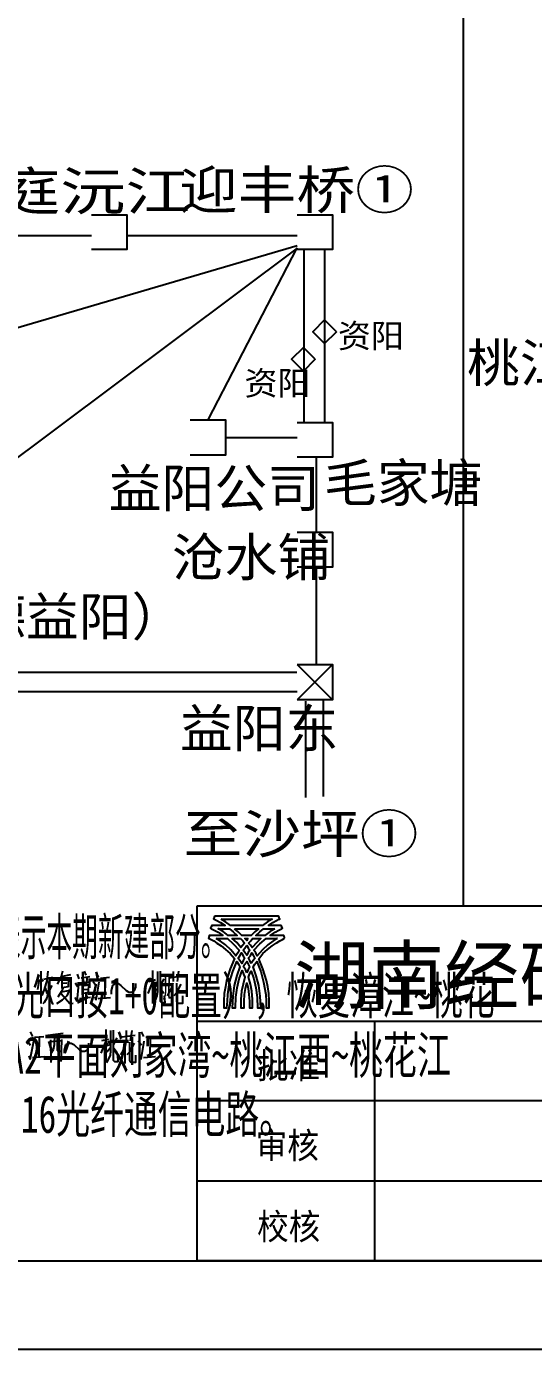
# Model space of a CAD drawing. Header units: metres. Extents: x 17 to 1264, y 17 to 859.
# Drawn here: x 614.4 to 776.2, y 16.9 to 439.6 of the extents above; entities that cross this region are included whole.
import ezdxf

# ---------------------------------------------------------------- set-up
doc = ezdxf.new("R2010")
doc.units = ezdxf.units.M
for name, color, linetype in [('LINES', 7, 'Continuous'), ('POLYLINES', 4, 'Continuous'), ('RECTS', 7, 'Continuous'), ('TEXTS', 3, 'Continuous')]:
    doc.layers.add(name, color=color, linetype=linetype)

msp = doc.modelspace()

# ---------------------------------------------------------------- linework, layer by layer
at = {"layer": 'LINES'}
for p, q in [((753.83, 830.45), (753.83, 158.69)), ((598.17, 372.82), (635.18, 372.82)), ((646.41, 372.82), (700.84, 372.82)), ((700.84, 369.58), (241.91, 234.5)), ((700.84, 368.78), (602.06, 294.84)), ((672.4, 313.99), (700.84, 368.86)), ((702.93, 368.35), (702.93, 313.06)), ((709.55, 368.35), (709.55, 313.06)), ((677.95, 308.3), (700.84, 308.3)), ((706.89, 301.97), (706.89, 278.06)), ((706.89, 266.83), (706.89, 236.02)), ((351.79, 233.35), (700.7, 233.35)), ((700.84, 235.73), (712.07, 224.5)), ((712.07, 235.73), (700.84, 224.5)), ((351.79, 227.09), (700.84, 227.09)), ((709.05, 224.35), (709.05, 193.54)), ((703.43, 224.06), (703.43, 193.25)), ((668.87, 158.69), (1179.07, 158.69)), ((668.87, 45.22), (668.87, 158.69)), ((619.05, 137.81), (619.05, 127.44)), ((619.77, 134.5), (619.05, 135.5)), ((619.91, 135.22), (622.79, 135.79)), ((625.53, 136.08), (628.55, 136.66)), ((625.67, 135.65), (625.67, 132.19)), ((625.67, 135.22), (627.83, 135.5)), ((627.83, 135.79), (627.69, 132.77)), ((630.57, 136.8), (631.15, 135.36)), ((631.87, 135.65), (634.6, 136.08)), ((632.3, 135.79), (632.73, 134.06)), ((632.87, 137.81), (633.31, 136.51)), ((633.74, 135.94), (633.59, 134.35)), ((636.62, 137.23), (637.34, 135.79)), ((638.06, 135.5), (640.94, 135.79)), ((639.5, 135.65), (639.35, 129.31)), ((654.62, 137.95), (654.62, 127.44)), ((656.2, 137.66), (656.2, 131.18)), ((658.22, 135.36), (657.07, 133.06)), ((659.8, 135.65), (664.12, 136.22)), ((661.24, 137.66), (661.24, 134.5)), ((662.97, 137.81), (662.54, 134.5)), ((618.47, 135.07), (617.9, 131.9)), ((620.35, 132.48), (620.92, 130.61)), ((621.5, 134.5), (621.5, 131.9)), ((621.5, 130.9), (622.65, 133.2)), ((625.53, 131.18), (627.98, 131.62)), ((625.67, 133.92), (627.26, 134.06)), ((627.83, 132.77), (625.67, 132.48)), ((629.99, 134.06), (630.71, 132.91)), ((630.57, 128.02), (631.15, 133.63)), ((631.43, 133.92), (634.89, 134.5)), ((632.15, 133.06), (634.17, 133.34)), ((632.15, 133.34), (632.15, 130.18)), ((632.15, 131.9), (633.88, 132.05)), ((634.17, 131.04), (634.31, 133.63)), ((636.76, 132.91), (635.75, 134.35)), ((636.62, 128.45), (637.63, 134.21)), ((654.62, 134.5), (653.18, 130.61)), ((653.47, 134.5), (655.63, 135.07)), ((654.62, 134.06), (655.48, 132.62)), ((655.05, 130.9), (656.2, 132.19)), ((655.48, 134.35), (656.06, 132.91)), ((657.07, 132.48), (658.22, 130.75)), ((660.67, 132.48), (660.67, 127.3)), ((630.57, 128.02), (629.99, 129.31)), ((631.29, 129.02), (634.89, 129.46)), ((632.15, 130.61), (634.31, 131.04)), ((633.31, 130.61), (633.31, 127.3)), ((636.62, 128.59), (636.33, 129.6)), ((637.34, 129.02), (641.23, 129.31)), ((639.79, 119.09), (639.79, 108.58)), ((641.23, 118.8), (641.23, 112.18)), ((646.27, 118.8), (646.27, 115.49)), ((647.99, 118.8), (647.56, 115.49)), ((668.87, 121.82), (1179.07, 121.82)), ((725.61, 45.36), (725.61, 121.82)), ((615.74, 114.05), (614.73, 115.49)), ((615.59, 118.37), (616.31, 116.93)), ((615.59, 109.58), (616.75, 115.34)), ((617.03, 116.64), (619.91, 116.93)), ((618.47, 116.78), (618.33, 110.3)), ((621.21, 117.36), (626.11, 117.94)), ((622.07, 115.78), (622.22, 108.58)), ((625.67, 115.49), (622.07, 115.2)), ((625.53, 108.86), (625.67, 115.92)), ((639.79, 115.49), (638.2, 111.6)), ((638.49, 115.63), (640.65, 116.06)), ((639.79, 115.2), (640.51, 113.76)), ((640.51, 115.49), (641.08, 114.05)), ((643.24, 116.5), (642.09, 114.19)), ((644.83, 116.78), (649.15, 117.36)), ((651.16, 114.05), (650.15, 115.49)), ((651.02, 118.37), (651.74, 116.93)), ((651.02, 109.58), (652.03, 115.34)), ((652.46, 116.64), (655.34, 116.93)), ((653.9, 116.78), (653.75, 110.3)), ((615.59, 109.73), (615.31, 110.74)), ((616.31, 110.16), (620.2, 110.45)), ((640.07, 112.03), (641.23, 113.33)), ((642.09, 113.47), (643.24, 111.89)), ((645.83, 113.47), (645.83, 108.29)), ((651.02, 109.73), (650.73, 110.74)), ((651.74, 110.16), (655.63, 110.45)), ((924.04, 96.34), (668.87, 96.34)), ((935.13, 70.7), (668.87, 70.7)), ((87.76, 45.22), (1179.14, 45.22)), ((1179.07, 45.22), (668.87, 45.22))]:
    msp.add_line(p, q, dxfattribs=at)
at = {"layer": 'POLYLINES'}
for points in [[(713.35, 342.1), (709.58, 345.87), (705.81, 342.1), (709.58, 338.33), (713.35, 342.1), (713.35, 342.1)], [(706.56, 333.29), (702.79, 337.06), (699.02, 333.29), (702.79, 329.52), (706.56, 333.29), (706.56, 333.29)], [(696.81, 148.32), (696.81, 148.61), (696.67, 148.75), (696.67, 148.9), (696.52, 149.04), (696.52, 149.18), (696.23, 149.18), (695.8, 149.18), (694.36, 149.18), (692.92, 149.18), (692.35, 149.18), (692.2, 149.18), (693.79, 150.19), (694.94, 150.91), (695.8, 151.34), (695.95, 151.34), (696.09, 151.49), (695.95, 151.63), (695.95, 151.92), (695.95, 152.06), (695.8, 152.06), (695.8, 152.21), (695.66, 152.35), (695.51, 152.35), (695.08, 152.35), (693.64, 152.35), (692.2, 152.35), (691.77, 152.35), (691.63, 152.35), (693.07, 153.36), (694.22, 153.94), (694.94, 154.37), (695.23, 154.37), (695.23, 154.51), (695.08, 154.66), (695.08, 154.94), (694.94, 155.23), (694.79, 155.38), (694.65, 155.38), (693.93, 155.38), (692.92, 155.38), (691.63, 155.38), (690.19, 155.38), (688.46, 155.38), (684.71, 155.38), (680.97, 155.38), (679.24, 155.38), (677.66, 155.38), (676.36, 155.38), (675.35, 155.38), (674.78, 155.38), (674.49, 155.38), (674.49, 155.23), (674.35, 155.09), (674.35, 154.94), (674.2, 154.66), (674.06, 154.51), (674.2, 154.37), (674.35, 154.37), (675.21, 153.94), (676.36, 153.36), (677.8, 152.35), (677.66, 152.35), (677.08, 152.35), (675.64, 152.35), (674.2, 152.35), (673.77, 152.35), (673.63, 152.35), (673.48, 152.21), (673.48, 152.06), (673.48, 151.92), (673.34, 151.78), (673.19, 151.49), (673.34, 151.34), (673.48, 151.34), (674.35, 150.91), (675.64, 150.19), (677.08, 149.18), (676.94, 149.18), (676.51, 149.18), (674.92, 149.18), (673.48, 149.18), (673.05, 149.18), (672.91, 149.18), (672.76, 149.18), (672.76, 149.04), (672.76, 148.9), (672.76, 148.75), (672.62, 148.75), (672.62, 148.46), (672.47, 148.32), (672.76, 148.18), (673.34, 147.89), (674.2, 147.46), (675.21, 146.74), (676.51, 145.87), (677.95, 144.72), (679.39, 143.42), (680.83, 141.84), (679.39, 138.53), (678.23, 134.78), (677.95, 132.77), (677.51, 130.61), (677.37, 128.3), (677.37, 126), (677.51, 126), (677.95, 126), (678.23, 126), (678.38, 126), (678.52, 128.16), (678.67, 130.32), (679.24, 134.21), (680.25, 137.66), (681.55, 140.83), (682.12, 139.97), (682.55, 139.1), (681.55, 136.37), (680.68, 133.2), (680.25, 129.74), (680.11, 126), (680.25, 126), (680.68, 126), (680.97, 126), (681.11, 126), (681.26, 129.46), (681.69, 132.48), (682.27, 135.36), (683.27, 137.95), (683.71, 136.8), (684.14, 135.79), (683.56, 133.63), (682.99, 131.33), (682.84, 128.74), (682.84, 126), (682.99, 126), (683.27, 126), (683.71, 126), (683.85, 126), (683.85, 128.16), (683.99, 130.32), (684.28, 132.19), (684.71, 134.06), (685.15, 132.19), (685.43, 130.32), (685.58, 128.16), (685.58, 126), (685.72, 126), (686.01, 126), (686.44, 126), (686.59, 126), (686.59, 128.74), (686.3, 131.33), (685.87, 133.63), (685.29, 135.79), (685.58, 136.8), (686.15, 137.81), (687.02, 135.36), (687.59, 132.48), (688.03, 129.31), (688.17, 126), (688.31, 126), (688.75, 126), (689.03, 126), (689.18, 126), (689.03, 129.74), (688.6, 133.2), (687.74, 136.22), (686.73, 139.1), (687.31, 139.97), (687.88, 140.83), (689.18, 137.66), (690.04, 134.21), (690.76, 130.32), (690.91, 128.16), (690.91, 126), (691.05, 126), (691.48, 126), (691.77, 126), (691.91, 126), (691.91, 128.3), (691.77, 130.61), (691.48, 132.77), (691.05, 134.78), (689.9, 138.53), (688.6, 141.7), (689.9, 143.42), (691.34, 144.72), (692.78, 145.87), (694.07, 146.74), (695.23, 147.46), (696.09, 147.89), (696.67, 148.18), (696.81, 148.32)], [(696.81, 148.32), (696.81, 148.61), (696.67, 148.75), (696.67, 148.9), (696.52, 149.04), (696.52, 149.18), (696.23, 149.18), (695.8, 149.18), (694.36, 149.18), (692.92, 149.18), (692.35, 149.18), (692.2, 149.18), (693.79, 150.19), (694.94, 150.91), (695.8, 151.34), (695.95, 151.34), (696.09, 151.49), (695.95, 151.63), (695.95, 151.92), (695.95, 152.06), (695.8, 152.06), (695.8, 152.21), (695.66, 152.35), (695.51, 152.35), (695.08, 152.35), (693.64, 152.35), (692.2, 152.35), (691.77, 152.35), (691.63, 152.35), (693.07, 153.36), (694.22, 153.94), (694.94, 154.37), (695.23, 154.37), (695.23, 154.51), (695.08, 154.66), (695.08, 154.94), (694.94, 155.23), (694.79, 155.38), (694.65, 155.38), (693.93, 155.38), (692.92, 155.38), (691.63, 155.38), (690.19, 155.38), (688.46, 155.38), (684.71, 155.38), (680.97, 155.38), (679.24, 155.38), (677.66, 155.38), (676.36, 155.38), (675.35, 155.38), (674.78, 155.38), (674.49, 155.38), (674.49, 155.23), (674.35, 155.09), (674.35, 154.94), (674.2, 154.66), (674.06, 154.51), (674.2, 154.37), (674.35, 154.37), (675.21, 153.94), (676.36, 153.36), (677.8, 152.35), (677.66, 152.35), (677.08, 152.35), (675.64, 152.35), (674.2, 152.35), (673.77, 152.35), (673.63, 152.35), (673.48, 152.21), (673.48, 152.06), (673.48, 151.92), (673.34, 151.78), (673.19, 151.49), (673.34, 151.34), (673.48, 151.34), (674.35, 150.91), (675.64, 150.19), (677.08, 149.18), (676.94, 149.18), (676.51, 149.18), (674.92, 149.18), (673.48, 149.18), (673.05, 149.18), (672.91, 149.18), (672.76, 149.18), (672.76, 149.04), (672.76, 148.9), (672.76, 148.75), (672.62, 148.75), (672.62, 148.46), (672.47, 148.32), (672.76, 148.18), (673.34, 147.89), (674.2, 147.46), (675.21, 146.74), (676.51, 145.87), (677.95, 144.72), (679.39, 143.42), (680.83, 141.84), (679.39, 138.53), (678.23, 134.78), (677.95, 132.77), (677.51, 130.61), (677.37, 128.3), (677.37, 126), (677.51, 126), (677.95, 126), (678.23, 126), (678.38, 126), (678.52, 128.16), (678.67, 130.32), (679.24, 134.21), (680.25, 137.66), (681.55, 140.83), (682.12, 139.97), (682.55, 139.1), (681.55, 136.37), (680.68, 133.2), (680.25, 129.74), (680.11, 126), (680.25, 126), (680.68, 126), (680.97, 126), (681.11, 126), (681.26, 129.46), (681.69, 132.48), (682.27, 135.36), (683.27, 137.95), (683.71, 136.8), (684.14, 135.79), (683.56, 133.63), (682.99, 131.33), (682.84, 128.74), (682.84, 126), (682.99, 126), (683.27, 126), (683.71, 126), (683.85, 126), (683.85, 128.16), (683.99, 130.32), (684.28, 132.19), (684.71, 134.06), (685.15, 132.19), (685.43, 130.32), (685.58, 128.16), (685.58, 126), (685.72, 126), (686.01, 126), (686.44, 126), (686.59, 126), (686.59, 128.74), (686.3, 131.33), (685.87, 133.63), (685.29, 135.79), (685.58, 136.8), (686.15, 137.81), (687.02, 135.36), (687.59, 132.48), (688.03, 129.31), (688.17, 126), (688.31, 126), (688.75, 126), (689.03, 126), (689.18, 126), (689.03, 129.74), (688.6, 133.2), (687.74, 136.22), (686.73, 139.1), (687.31, 139.97), (687.88, 140.83), (689.18, 137.66), (690.04, 134.21), (690.76, 130.32), (690.91, 128.16), (690.91, 126), (691.05, 126), (691.48, 126), (691.77, 126), (691.91, 126), (691.91, 128.3), (691.77, 130.61), (691.48, 132.77), (691.05, 134.78), (689.9, 138.53), (688.6, 141.7), (689.9, 143.42), (691.34, 144.72), (692.78, 145.87), (694.07, 146.74), (695.23, 147.46), (696.09, 147.89), (696.67, 148.18), (696.81, 148.32)], [(676.51, 154.37), (676.79, 154.37), (677.23, 154.37), (678.09, 154.37), (679.1, 154.37), (681.69, 154.37), (684.71, 154.37), (687.59, 154.37), (690.19, 154.37), (691.34, 154.37), (692.06, 154.37), (692.63, 154.37), (692.78, 154.37), (691.34, 153.5), (689.75, 152.35), (689.61, 152.35), (689.32, 152.35), (688.89, 152.35), (688.17, 152.35), (686.59, 152.35), (684.71, 152.35), (682.84, 152.35), (681.11, 152.35), (680.54, 152.35), (679.96, 152.35), (679.67, 152.35), (679.53, 152.35), (677.95, 153.5), (676.51, 154.37)], [(676.51, 154.37), (676.79, 154.37), (677.23, 154.37), (678.09, 154.37), (679.1, 154.37), (681.69, 154.37), (684.71, 154.37), (687.59, 154.37), (690.19, 154.37), (691.34, 154.37), (692.06, 154.37), (692.63, 154.37), (692.78, 154.37), (691.34, 153.5), (689.75, 152.35), (689.61, 152.35), (689.32, 152.35), (688.89, 152.35), (688.17, 152.35), (686.59, 152.35), (684.71, 152.35), (682.84, 152.35), (681.11, 152.35), (680.54, 152.35), (679.96, 152.35), (679.67, 152.35), (679.53, 152.35), (677.95, 153.5), (676.51, 154.37)], [(674.92, 148.18), (675.07, 148.18), (675.5, 148.18), (676.65, 148.18), (677.95, 148.18), (678.38, 148.18), (678.52, 148.18), (680.39, 146.45), (682.27, 144.43), (681.83, 143.57), (681.26, 142.7), (679.67, 144.58), (677.95, 146.16), (676.36, 147.31), (674.92, 148.18)], [(674.92, 148.18), (675.07, 148.18), (675.5, 148.18), (676.65, 148.18), (677.95, 148.18), (678.38, 148.18), (678.52, 148.18), (680.39, 146.45), (682.27, 144.43), (681.83, 143.57), (681.26, 142.7), (679.67, 144.58), (677.95, 146.16), (676.36, 147.31), (674.92, 148.18)], [(675.79, 151.34), (675.64, 151.34), (675.93, 151.34), (676.22, 151.34), (677.51, 151.34), (678.67, 151.34), (679.1, 151.34), (679.24, 151.34), (680.39, 150.34), (681.69, 149.18), (681.55, 149.18), (681.26, 149.18), (680.25, 149.18), (679.24, 149.18), (678.95, 149.18), (678.81, 149.18), (677.23, 150.48), (675.79, 151.34)], [(675.79, 151.34), (675.64, 151.34), (675.93, 151.34), (676.22, 151.34), (677.51, 151.34), (678.67, 151.34), (679.1, 151.34), (679.24, 151.34), (680.39, 150.34), (681.69, 149.18), (681.55, 149.18), (681.26, 149.18), (680.25, 149.18), (679.24, 149.18), (678.95, 149.18), (678.81, 149.18), (677.23, 150.48), (675.79, 151.34)], [(682.7, 148.18), (683.42, 147.46), (683.99, 146.74), (683.42, 146.02), (682.84, 145.3), (681.55, 146.88), (680.11, 148.18), (680.25, 148.18), (680.54, 148.18), (681.4, 148.18), (682.27, 148.18), (682.55, 148.18), (682.7, 148.18)], [(682.7, 148.18), (683.42, 147.46), (683.99, 146.74), (683.42, 146.02), (682.84, 145.3), (681.55, 146.88), (680.11, 148.18), (680.25, 148.18), (680.54, 148.18), (681.4, 148.18), (682.27, 148.18), (682.55, 148.18), (682.7, 148.18)], [(680.83, 151.34), (680.97, 151.34), (681.26, 151.34), (682.12, 151.34), (683.27, 151.34), (684.71, 151.34), (686.01, 151.34), (687.31, 151.34), (688.17, 151.34), (688.31, 151.34), (688.46, 151.34), (687.31, 150.34), (686.15, 149.18), (686.01, 149.18), (685.72, 149.18), (684.71, 149.18), (683.71, 149.18), (683.27, 149.18), (683.13, 149.18), (681.98, 150.34), (680.83, 151.34)], [(680.83, 151.34), (680.97, 151.34), (681.26, 151.34), (682.12, 151.34), (683.27, 151.34), (684.71, 151.34), (686.01, 151.34), (687.31, 151.34), (688.17, 151.34), (688.31, 151.34), (688.46, 151.34), (687.31, 150.34), (686.15, 149.18), (686.01, 149.18), (685.72, 149.18), (684.71, 149.18), (683.71, 149.18), (683.27, 149.18), (683.13, 149.18), (681.98, 150.34), (680.83, 151.34)], [(685.15, 148.18), (684.86, 147.89), (684.71, 147.6), (684.43, 147.89), (684.14, 148.18), (684.28, 148.18), (684.71, 148.18), (685, 148.18), (685.15, 148.18)], [(685.15, 148.18), (684.86, 147.89), (684.71, 147.6), (684.43, 147.89), (684.14, 148.18), (684.28, 148.18), (684.71, 148.18), (685, 148.18), (685.15, 148.18)], [(685.29, 146.74), (686.01, 147.46), (686.59, 148.18), (686.73, 148.18), (687.02, 148.18), (687.88, 148.18), (688.89, 148.18), (689.18, 148.18), (687.88, 146.88), (686.44, 145.3), (685.87, 146.02), (685.29, 146.74)], [(685.29, 146.74), (686.01, 147.46), (686.59, 148.18), (686.73, 148.18), (687.02, 148.18), (687.88, 148.18), (688.89, 148.18), (689.18, 148.18), (687.88, 146.88), (686.44, 145.3), (685.87, 146.02), (685.29, 146.74)], [(694.51, 148.18), (694.36, 148.18), (693.07, 147.31), (691.48, 146.16), (689.75, 144.58), (688.03, 142.7), (687.59, 143.57), (687.02, 144.43), (688.89, 146.45), (690.91, 148.18), (691.05, 148.18), (691.34, 148.18), (692.63, 148.18), (693.93, 148.18), (694.22, 148.18), (694.51, 148.18)], [(694.51, 148.18), (694.36, 148.18), (693.07, 147.31), (691.48, 146.16), (689.75, 144.58), (688.03, 142.7), (687.59, 143.57), (687.02, 144.43), (688.89, 146.45), (690.91, 148.18), (691.05, 148.18), (691.34, 148.18), (692.63, 148.18), (693.93, 148.18), (694.22, 148.18), (694.51, 148.18)], [(693.64, 151.34), (692.2, 150.48), (690.47, 149.18), (690.33, 149.18), (690.04, 149.18), (689.03, 149.18), (688.03, 149.18), (687.74, 149.18), (687.59, 149.18), (688.89, 150.34), (690.04, 151.34), (690.19, 151.34), (690.62, 151.34), (691.91, 151.34), (693.07, 151.34), (693.5, 151.34), (693.64, 151.34)], [(693.64, 151.34), (692.2, 150.48), (690.47, 149.18), (690.33, 149.18), (690.04, 149.18), (689.03, 149.18), (688.03, 149.18), (687.74, 149.18), (687.59, 149.18), (688.89, 150.34), (690.04, 151.34), (690.19, 151.34), (690.62, 151.34), (691.91, 151.34), (693.07, 151.34), (693.5, 151.34), (693.64, 151.34)], [(684.71, 146.02), (685.15, 145.15), (685.72, 144.43), (685.15, 143.71), (684.71, 142.85), (684.14, 143.71), (683.56, 144.43), (684.14, 145.15), (684.71, 146.02)], [(684.71, 146.02), (685.15, 145.15), (685.72, 144.43), (685.15, 143.71), (684.71, 142.85), (684.14, 143.71), (683.56, 144.43), (684.14, 145.15), (684.71, 146.02)], [(681.98, 141.84), (682.55, 142.7), (682.99, 143.57), (683.56, 142.7), (683.99, 141.98), (683.56, 141.12), (683.13, 140.26), (682.55, 141.12), (681.98, 141.84)], [(681.98, 141.84), (682.55, 142.7), (682.99, 143.57), (683.56, 142.7), (683.99, 141.98), (683.56, 141.12), (683.13, 140.26), (682.55, 141.12), (681.98, 141.84)], [(684.71, 137.23), (684.28, 138.24), (683.71, 139.1), (684.14, 139.97), (684.71, 140.83), (685.15, 139.97), (685.58, 139.1), (685.15, 138.24), (684.71, 137.23)], [(684.71, 137.23), (684.28, 138.24), (683.71, 139.1), (684.14, 139.97), (684.71, 140.83), (685.15, 139.97), (685.58, 139.1), (685.15, 138.24), (684.71, 137.23)], [(686.15, 140.26), (685.72, 141.12), (685.29, 141.98), (685.87, 142.7), (686.3, 143.57), (686.87, 142.7), (687.31, 141.84), (686.73, 141.12), (686.15, 140.26)], [(686.15, 140.26), (685.72, 141.12), (685.29, 141.98), (685.87, 142.7), (686.3, 143.57), (686.87, 142.7), (687.31, 141.84), (686.73, 141.12), (686.15, 140.26)], [(621.21, 137.81), (620.92, 134.78), (620.06, 131.9), (619.34, 130.03)], [(625.96, 137.81), (625.53, 136.08), (624.23, 133.63)], [(657.07, 137.81), (657.07, 128.16), (657.5, 127.73), (658.65, 127.73), (658.51, 129.89)], [(621.5, 131.9), (620.92, 129.17), (620.06, 127.73), (619.63, 127.3)], [(621.35, 131.47), (622.65, 127.44), (623.08, 127.44)], [(628.12, 131.9), (627.26, 129.89), (625.82, 128.45), (623.95, 127.3)], [(626.25, 132.62), (625.53, 131.18), (624.38, 129.46)], [(641.51, 130.46), (641.51, 131.62), (641.95, 133.2), (642.81, 133.78), (643.67, 133.78), (644.54, 133.2), (646.27, 131.62), (647.13, 131.04), (647.99, 131.04), (648.86, 131.62), (649.29, 132.62), (649.29, 133.78)], [(656.2, 131.18), (656.06, 129.89), (655.48, 128.45), (654.91, 127.3)], [(661.1, 133.92), (660.67, 132.48), (659.37, 129.89)], [(661.53, 130.03), (662.39, 130.9), (663.83, 133.63)], [(662.25, 133.92), (662.25, 128.16), (662.68, 127.58), (664.27, 127.58), (664.27, 129.89)], [(625.53, 130.61), (628.27, 127.44), (629.27, 127.58)], [(642.09, 118.94), (642.09, 109.3), (642.52, 108.86), (643.67, 108.86), (643.53, 110.88)], [(623.37, 117.5), (623.23, 114.19), (622.94, 112.61), (622.22, 111.46)], [(624.23, 117.65), (624.23, 112.61), (624.52, 112.18), (625.24, 112.18)], [(626.54, 111.6), (626.54, 112.61), (626.97, 114.34), (627.83, 114.77), (628.7, 114.77), (629.56, 114.34), (631.29, 112.61), (632.15, 112.18), (633.02, 112.18), (633.88, 112.61), (634.31, 113.76), (634.31, 114.77)], [(646.12, 115.06), (645.83, 113.47), (644.39, 111.02)], [(646.55, 111.17), (647.42, 112.03), (648.86, 114.77)], [(647.27, 115.06), (647.27, 109.3), (647.71, 108.72), (649.29, 108.72), (649.29, 110.88)], [(622.22, 109.58), (624.95, 110.02), (625.53, 109.15)], [(641.23, 112.32), (641.08, 110.88), (640.51, 109.58), (639.93, 108.43)]]:
    msp.add_lwpolyline(points, dxfattribs=at)
at = {"layer": 'RECTS'}
for points in [[(16.84, 858.82), (1207.43, 858.82), (1207.43, 16.85), (16.84, 16.85)], [(635.18, 379.44), (646.41, 379.44), (646.41, 368.35), (635.18, 368.35)], [(700.84, 379.44), (712.07, 379.44), (712.07, 368.35), (700.84, 368.35)], [(666.71, 313.92), (677.95, 313.92), (677.95, 302.69), (666.71, 302.69)], [(700.84, 313.06), (712.07, 313.06), (712.07, 301.97), (700.84, 301.97)], [(700.84, 278.06), (712.07, 278.06), (712.07, 266.83), (700.84, 266.83)], [(700.84, 235.73), (712.07, 235.73), (712.07, 224.5), (700.84, 224.5)]]:
    msp.add_lwpolyline(points, dxfattribs=at)

# ---------------------------------------------------------------- texts
at = {"layer": 'TEXTS'}
for s, height, width, p in [('洞庭沅江', 12.16, 1.311818, (583.77, 380.9)), ('迎丰桥①', 12.16, 1.185185, (663.11, 381.33)), ('资阳', 7.6, 1.066667, (713.8, 336.97)), ('桃江西', 12.16, 1.066667, (754.99, 326.03)), ('资阳', 7.6, 1.066667, (683.99, 321.85)), ('毛家塘', 12.16, 1.066667, (709.34, 287.73)), ('益阳公司', 12.16, 1.066667, (640.65, 286)), ('沧水铺', 12.16, 1.066667, (660.81, 263.97)), ('湘西北环（常德益阳）', 12.16, 1.066667, (496.22, 244.96)), ('益阳东', 12.16, 1.066667, (663.4, 209.25)), ('至沙坪①', 12.16, 1.185185, (664.55, 175.55)), ('1、本图仅画出与本工程相关省网A1平面纤通信电路，实线表示已建或在建部分，虚线表示本期新建部分。', 11.88, 0.531381, (296.06, 142.83)), ('湖南经研电力设计有限公司', 17.78, 1.03637, (699.83, 127.55)), ('2、本期新建省网A1平面刘家湾~桃江西~桃花江STM-16光纤通信电路（光口按1+0配置），恢复漳江~桃花', 11.88, 0.660609, (296.06, 123.97)), ('江STM-64、凌津滩~桃花江STM-1光纤通信电路。3、本期新建省网A2平面刘家湾~桃江西~桃花江', 11.88, 0.701791, (295.77, 104.96)), ('批准', 8.3, 0.933333, (688.03, 103.42)), ('STM-16光纤通信电路（光口按1+0配置），恢复凌津滩~桃花江STM-16光纤通信电路。', 11.88, 0.698951, (296.06, 86.1)), ('审核', 8.3, 0.933333, (687.59, 77.93)), ('校核', 8.3, 0.933333, (688.03, 52.01))]:
    msp.add_text(s, height=height, dxfattribs=dict(at, width=width)).set_placement(p)

doc.saveas('drawing.dxf')
